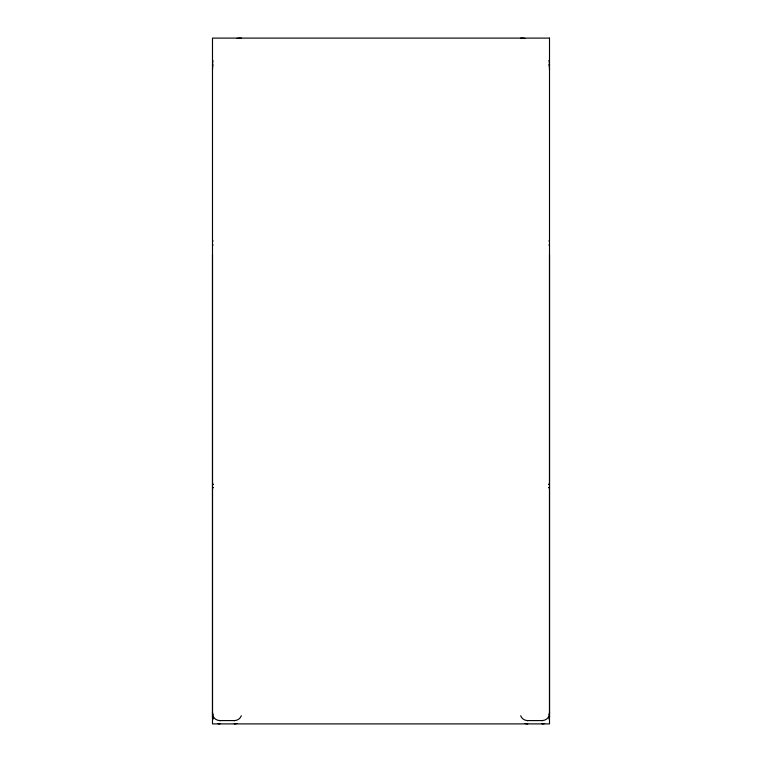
<?xml version="1.0" encoding="UTF-8"?>
<svg xmlns="http://www.w3.org/2000/svg" width="762" height="762" viewBox="0 0 762 762"><rect width="100%" height="100%" fill="white"/><g stroke="black" fill="none" stroke-linecap="round" stroke-linejoin="round"><path stroke-width="1.14" d="M212.493 254.622L212.493 716.69A7.401 7.21 0 0 0 213.017 719.347M219.894 723.481L219.894 723.9A7.401 7.21 0 0 1 217.856 723.624M219.894 720.776L219.894 720.576A7.401 7.21 0 0 1 212.493 713.365M234.344 723.481L234.344 723.9A7.401 7.21 0 0 0 236.963 723.433M234.344 720.776L234.344 720.576A7.401 7.21 0 0 0 241.325 715.728M527.656 723.481L527.656 723.9A7.401 7.21 0 0 1 525.037 723.433M527.656 720.776L527.656 720.576A7.401 7.21 0 0 1 520.675 715.728M542.106 723.481L542.106 723.9A7.401 7.21 0 0 0 544.592 723.481M542.106 720.776L542.106 720.576A7.401 7.21 0 0 0 549.507 713.365M549.507 254.622L549.507 716.69A7.401 7.21 0 0 1 549.078 719.118M212.493 240.935L213.131 240.935M548.869 240.935L549.507 240.935M212.493 245.012L213.131 245.012M548.869 245.012L549.507 245.012M212.493 484.175L213.131 484.175M548.869 484.175L549.507 484.175M212.493 484.308L213.131 484.308M548.869 484.308L549.507 484.308M212.493 487.632L213.131 487.632M548.869 487.632L549.507 487.632M212.493 487.766L213.131 487.766M548.869 487.766L549.507 487.423M219.894 720.576L234.344 720.576M527.656 720.576L542.106 720.576M520.741 38.357L520.741 38.1A28.765 27.651 0 0 1 524.904 38.395M241.259 38.357L241.259 38.1A28.765 27.651 0 0 0 236.906 38.414M212.493 65.751A28.765 27.651 0 0 1 212.979 60.722M212.493 69.837A28.765 27.651 0 0 1 212.979 64.799M548.964 60.408A28.765 27.651 0 0 1 549.507 65.751M548.964 64.494A28.765 27.651 0 0 1 549.507 69.837M213.017 714.889A7.401 7.172 0 0 1 212.493 712.241M213.017 718.471A7.401 7.172 0 0 1 212.493 715.832M549.507 712.241A7.401 7.172 0 0 1 549.078 714.661M549.507 715.832A7.401 7.172 0 0 1 549.078 718.242M549.507 38.1L212.493 38.1L212.493 723.9L549.507 723.9L549.507 38.1"/></g></svg>
